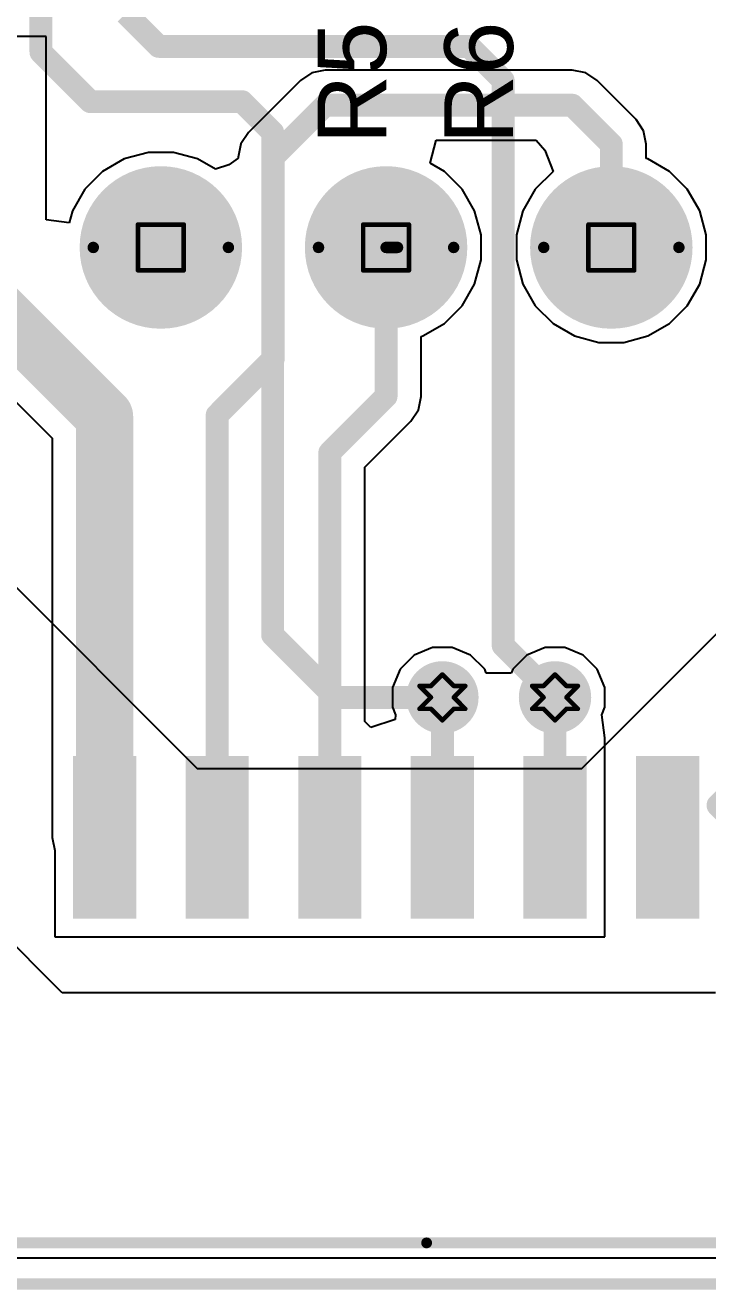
# Model space of a CAD drawing. Header units: inches. Extents: x -3 to 177, y -3 to 56.
# Drawn here: x 6 to 13.57, y -2.56 to 11.46 of the extents above; entities that cross this region are included whole.
import ezdxf

# ---------------------------------------------------------------- set-up
doc = ezdxf.new("R2010")
doc.units = ezdxf.units.IN
for name, color, linetype in [('Board Outline', 216, 'Continuous'), ('Bottom Layer', 5, 'Continuous'), ('Bottom Overlay', 54, 'Continuous'), ('Bottom Paste', 16, 'Continuous'), ('Bottom Solder', 6, 'Continuous'), ('Drill Drawing', 1, 'Continuous'), ('Multi-Layer', 9, 'Continuous'), ('Pad Holes', 156, 'Continuous'), ('Top Layer', 1, 'Continuous'), ('Top Overlay', 2, 'Continuous'), ('Top Solder', 216, 'Continuous'), ('Via Holes', 16, 'Continuous')]:
    doc.layers.add(name, color=color, linetype=linetype)
doc.styles.add('Arial', font='', dxfattribs={"height": 0.2})
doc.styles.get('Arial').set_extended_font_data('Arial')

# ---------------------------------------------------------------- blocks, each defined once
blk = doc.blocks.new('SM06B_GHS_TB_LF__SN__B_10')
at = {"layer": 'Bottom Layer'}
for points in [[(-5.474589, 3.0989143), (-4.474590999999999, 3.0989143), (-4.474590999999999, 0.3989197), (-5.474589, 0.3989197)], [(4.474590999999999, 3.0994223), (5.474589, 3.0994223), (5.474589, 0.3994277), (4.474590999999999, 0.3994277)], [(-3.4254694, -0.8994266999999999), (-2.8254706, -0.8994266999999999), (-2.8254706, -2.5994233), (-3.4254694, -2.5994233)], [(-2.1755354, -0.8994266999999999), (-1.5755366, -0.8994266999999999), (-1.5755366, -2.5994233), (-2.1755354, -2.5994233)], [(-0.9253473999999999, -0.8994266999999999), (-0.3253486, -0.8994266999999999), (-0.3253486, -2.5994233), (-0.9253473999999999, -2.5994233)], [(0.3245866, -0.8994266999999999), (0.9245854, -0.8994266999999999), (0.9245854, -2.5994233), (0.3245866, -2.5994233)], [(1.5745206, -0.8994266999999999), (2.1745194, -0.8994266999999999), (2.1745194, -2.5994233), (1.5745206, -2.5994233)], [(2.8244546, -0.8994266999999999), (3.4244534, -0.8994266999999999), (3.4244534, -2.5994233), (2.8244546, -2.5994233)]]:
    blk.add_hatch(color=5, dxfattribs=at).paths.add_polyline_path(points)
at = {"layer": 'Bottom Paste'}
for points in [[(-5.474589, 3.0989143), (-4.474590999999999, 3.0989143), (-4.474590999999999, 0.3989197), (-5.474589, 0.3989197)], [(4.474590999999999, 3.0994223), (5.474589, 3.0994223), (5.474589, 0.3994277), (4.474590999999999, 0.3994277)], [(-3.4254694, -0.8994266999999999), (-2.8254706, -0.8994266999999999), (-2.8254706, -2.5994233), (-3.4254694, -2.5994233)], [(-2.1755354, -0.8994266999999999), (-1.5755366, -0.8994266999999999), (-1.5755366, -2.5994233), (-2.1755354, -2.5994233)], [(-0.9253473999999999, -0.8994266999999999), (-0.3253486, -0.8994266999999999), (-0.3253486, -2.5994233), (-0.9253473999999999, -2.5994233)], [(0.3245866, -0.8994266999999999), (0.9245854, -0.8994266999999999), (0.9245854, -2.5994233), (0.3245866, -2.5994233)], [(1.5745206, -0.8994266999999999), (2.1745194, -0.8994266999999999), (2.1745194, -2.5994233), (1.5745206, -2.5994233)], [(2.8244546, -0.8994266999999999), (3.4244534, -0.8994266999999999), (3.4244534, -2.5994233), (2.8244546, -2.5994233)]]:
    blk.add_hatch(color=16, dxfattribs=at).paths.add_polyline_path(points)
at = {"layer": 'Bottom Solder'}
for points in [[(-5.525389, 3.1497143), (-4.423791, 3.1497143), (-4.423791, 0.3481197), (-5.525389, 0.3481197)], [(4.423791, 3.1502223), (5.525389, 3.1502223), (5.525389, 0.3486277), (4.423791, 0.3486277)], [(-3.4762694, -0.8486267000000001), (-2.7746706, -0.8486267000000001), (-2.7746706, -2.6502233), (-3.4762694, -2.6502233)], [(-2.2263354, -0.8486267000000001), (-1.5247366, -0.8486267000000001), (-1.5247366, -2.6502233), (-2.2263354, -2.6502233)], [(-0.9761473999999999, -0.8486267000000001), (-0.2745486, -0.8486267000000001), (-0.2745486, -2.6502233), (-0.9761473999999999, -2.6502233)], [(0.2737866, -0.8486267000000001), (0.9753853999999998, -0.8486267000000001), (0.9753853999999998, -2.6502233), (0.2737866, -2.6502233)], [(1.5237206, -0.8486267000000001), (2.2253194, -0.8486267000000001), (2.2253194, -2.6502233), (1.5237206, -2.6502233)], [(2.7736546, -0.8486267000000001), (3.4752534, -0.8486267000000001), (3.4752534, -2.6502233), (2.7736546, -2.6502233)]]:
    blk.add_hatch(color=6, dxfattribs=at).paths.add_polyline_path(points)
at = {"layer": 'Bottom Overlay'}
for points in [[(-0.4500372, 2.7500072, 0.1199896, 0.1199896, 0), (-4.3100752, 2.7500072, 0.1199896, 0.1199896, 0)], [(4.3100244, 2.7500072, 0.1199896, 0.1199896, 0), (-0.4500372, 2.7500072, 0.1199896, 0.1199896, 0)], [(-5.5000144, 0.2499868, 0.1199896, 0.1199896, 0), (-5.500116, -1.499997, 0.1199896, 0.1199896, 0)], [(5.4999636, 0.2500122, 0.1199896, 0.1199896, 0), (5.4999636, -1.499997, 0.1199896, 0.1199896, 0)], [(-5.0000154, -0.2499868, 0.1199896, 0.1199896, 0), (-5.4635146, -0.2499868, 0.1199896, 0.1199896, 0)], [(-5.0000154, -0.2499868, 0.1199896, 0.1199896, 0), (-5.0000154, -1.499997, 0.1199896, 0.1199896, 0)], [(5.4999636, -0.2499868, 0.1199896, 0.1199896, 0), (4.999964599999999, -0.2499868, 0.1199896, 0.1199896, 0)], [(4.999964599999999, -0.2499868, 0.1199896, 0.1199896, 0), (4.999964599999999, -1.499997, 0.1199896, 0.1199896, 0)], [(-4.713478, -1.499997, 0.1199896, 0.1199896, 0), (-5.500116, -1.499997, 0.1199896, 0.1199896, 0)], [(5.4999636, -1.499997, 0.1199896, 0.1199896, 0), (4.7499524, -1.499997, 0.1199896, 0.1199896, 0)], [(-3.811269999999999, -1.978025, 0.254, 0.254, 0), (-3.811269999999999, -2.232025, 0.254, 0.254, 0)], [(-3.68427, -2.105025, 0.254, 0.254, 0), (-3.811269999999999, -1.978025, 0.254, 0.254, 0)], [(-3.68427, -2.105025, 0.254, 0.254, 0), (-3.811269999999999, -2.232025, 0.254, 0.254, 0)]]:
    blk.add_lwpolyline(points, format="xyseb", dxfattribs=at)
for points in [[(-4.340072599999999, 2.7500072, 0.05999479999999999, 0.05999479999999999, 1), (-4.2800778, 2.7500072, 0.05999479999999999, 0.05999479999999999, 1)], [(-0.4800346, 2.7500072, 0.05999479999999999, 0.05999479999999999, 1), (-0.4200398, 2.7500072, 0.05999479999999999, 0.05999479999999999, 1)], [(-0.4800346, 2.7500072, 0.05999479999999999, 0.05999479999999999, 1), (-0.4200398, 2.7500072, 0.05999479999999999, 0.05999479999999999, 1)], [(4.280027, 2.7500072, 0.05999479999999999, 0.05999479999999999, 1), (4.3400218, 2.7500072, 0.05999479999999999, 0.05999479999999999, 1)], [(-5.5300118, 0.2499868, 0.05999479999999999, 0.05999479999999999, 1), (-5.470016999999999, 0.2499868, 0.05999479999999999, 0.05999479999999999, 1)], [(5.469966199999999, 0.2500122, 0.05999479999999999, 0.05999479999999999, 1), (5.529960999999999, 0.2500122, 0.05999479999999999, 0.05999479999999999, 1)], [(-5.493512, -0.2499868, 0.05999479999999999, 0.05999479999999999, 1), (-5.4335172, -0.2499868, 0.05999479999999999, 0.05999479999999999, 1)], [(-5.0300128, -0.2499868, 0.05999479999999999, 0.05999479999999999, 1), (-4.970018, -0.2499868, 0.05999479999999999, 0.05999479999999999, 1)], [(-5.0300128, -0.2499868, 0.05999479999999999, 0.05999479999999999, 1), (-4.970018, -0.2499868, 0.05999479999999999, 0.05999479999999999, 1)], [(4.9699672, -0.2499868, 0.05999479999999999, 0.05999479999999999, 1), (5.029962, -0.2499868, 0.05999479999999999, 0.05999479999999999, 1)], [(4.9699672, -0.2499868, 0.05999479999999999, 0.05999479999999999, 1), (5.029962, -0.2499868, 0.05999479999999999, 0.05999479999999999, 1)], [(5.469966199999999, -0.2499868, 0.05999479999999999, 0.05999479999999999, 1), (5.529960999999999, -0.2499868, 0.05999479999999999, 0.05999479999999999, 1)], [(-5.530113399999999, -1.499997, 0.05999479999999999, 0.05999479999999999, 1), (-5.470118599999999, -1.499997, 0.05999479999999999, 0.05999479999999999, 1)], [(-5.530113399999999, -1.499997, 0.05999479999999999, 0.05999479999999999, 1), (-5.470118599999999, -1.499997, 0.05999479999999999, 0.05999479999999999, 1)], [(-5.0300128, -1.499997, 0.05999479999999999, 0.05999479999999999, 1), (-4.970018, -1.499997, 0.05999479999999999, 0.05999479999999999, 1)], [(-4.743475399999999, -1.499997, 0.05999479999999999, 0.05999479999999999, 1), (-4.683480599999999, -1.499997, 0.05999479999999999, 0.05999479999999999, 1)], [(4.719955, -1.499997, 0.05999479999999999, 0.05999479999999999, 1), (4.7799498, -1.499997, 0.05999479999999999, 0.05999479999999999, 1)], [(4.9699672, -1.499997, 0.05999479999999999, 0.05999479999999999, 1), (5.029962, -1.499997, 0.05999479999999999, 0.05999479999999999, 1)], [(5.469966199999999, -1.499997, 0.05999479999999999, 0.05999479999999999, 1), (5.529960999999999, -1.499997, 0.05999479999999999, 0.05999479999999999, 1)], [(5.469966199999999, -1.499997, 0.05999479999999999, 0.05999479999999999, 1), (5.529960999999999, -1.499997, 0.05999479999999999, 0.05999479999999999, 1)], [(-3.874769999999999, -1.978025, 0.127, 0.127, 1), (-3.74777, -1.978025, 0.127, 0.127, 1)], [(-3.874769999999999, -1.978025, 0.127, 0.127, 1), (-3.74777, -1.978025, 0.127, 0.127, 1)], [(-3.74777, -2.105025, 0.127, 0.127, 1), (-3.62077, -2.105025, 0.127, 0.127, 1)], [(-3.74777, -2.105025, 0.127, 0.127, 1), (-3.62077, -2.105025, 0.127, 0.127, 1)], [(-3.874769999999999, -2.232025, 0.127, 0.127, 1), (-3.74777, -2.232025, 0.127, 0.127, 1)], [(-3.874769999999999, -2.232025, 0.127, 0.127, 1), (-3.74777, -2.232025, 0.127, 0.127, 1)]]:
    blk.add_lwpolyline(points, format="xyseb", close=True, dxfattribs=at)
blk = doc.blocks.new('B01_A_7P_R4_MALE_B_20')
at = {"layer": 'Bottom Layer'}
h = blk.add_hatch(color=5, dxfattribs=at)
edge = h.paths.add_edge_path()
edge.add_arc((-2.50000008, 0), 0.7999984, 0, 360)
h = blk.add_hatch(color=5, dxfattribs=at)
edge = h.paths.add_edge_path()
edge.add_arc((0, 0), 0.7999984, 0, 360)
h = blk.add_hatch(color=5, dxfattribs=at)
edge = h.paths.add_edge_path()
edge.add_arc((2.50000008, 0), 0.7999984, 0, 360)
at = {"layer": 'Bottom Solder'}
h = blk.add_hatch(color=6, dxfattribs=at)
edge = h.paths.add_edge_path()
edge.add_arc((-2.50000008, 0), 0.9015983999999999, 0, 360)
h = blk.add_hatch(color=6, dxfattribs=at)
edge = h.paths.add_edge_path()
edge.add_arc((0, 0), 0.9015983999999999, 0, 360)
h = blk.add_hatch(color=6, dxfattribs=at)
edge = h.paths.add_edge_path()
edge.add_arc((2.50000008, 0), 0.9015983999999999, 0, 360)
at = {"layer": 'Multi-Layer'}
h = blk.add_hatch(color=9, dxfattribs=at)
edge = h.paths.add_edge_path()
edge.add_arc((-2.50000008, 0), 0.7999984, 0, 360)
h = blk.add_hatch(color=9, dxfattribs=at)
edge = h.paths.add_edge_path()
edge.add_arc((0, 0), 0.7999984, 0, 360)
h = blk.add_hatch(color=9, dxfattribs=at)
edge = h.paths.add_edge_path()
edge.add_arc((2.50000008, 0), 0.7999984, 0, 360)
at = {"layer": 'Pad Holes'}
h = blk.add_hatch(color=7, dxfattribs=at)
edge = h.paths.add_edge_path()
edge.add_arc((-2.50000008, 0), 0.499999, 0, 360)
h = blk.add_hatch(color=7, dxfattribs=at)
edge = h.paths.add_edge_path()
edge.add_arc((0, 0), 0.499999, 0, 360)
h = blk.add_hatch(color=7, dxfattribs=at)
edge = h.paths.add_edge_path()
edge.add_arc((2.50000008, 0), 0.499999, 0, 360)
at = {"layer": 'Top Layer'}
h = blk.add_hatch(color=1, dxfattribs=at)
edge = h.paths.add_edge_path()
edge.add_arc((-2.50000008, 0), 0.7999984, 0, 360)
h = blk.add_hatch(color=1, dxfattribs=at)
edge = h.paths.add_edge_path()
edge.add_arc((0, 0), 0.7999984, 0, 360)
h = blk.add_hatch(color=1, dxfattribs=at)
edge = h.paths.add_edge_path()
edge.add_arc((2.50000008, 0), 0.7999984, 0, 360)
at = {"layer": 'Top Solder'}
h = blk.add_hatch(color=216, dxfattribs=at)
edge = h.paths.add_edge_path()
edge.add_arc((-2.50000008, 0), 0.9015983999999999, 0, 360)
h = blk.add_hatch(color=216, dxfattribs=at)
edge = h.paths.add_edge_path()
edge.add_arc((0, 0), 0.9015983999999999, 0, 360)
h = blk.add_hatch(color=216, dxfattribs=at)
edge = h.paths.add_edge_path()
edge.add_arc((2.50000008, 0), 0.9015983999999999, 0, 360)
at = {"layer": 'Bottom Overlay'}
blk.add_lwpolyline([(0, 0, 0.127, 0.127, 0), (0.127, 0, 0.127, 0.127, 0)], format="xyseb", dxfattribs=at)
for points in [[(-0.03175, 0, 0.0635, 0.0635, 1), (0.03175, 0, 0.0635, 0.0635, 1)], [(0.09524999999999999, 0, 0.0635, 0.0635, 1), (0.15875, 0, 0.0635, 0.0635, 1)]]:
    blk.add_lwpolyline(points, format="xyseb", close=True, dxfattribs=at)

msp = doc.modelspace()

# ---------------------------------------------------------------- hatches: boundary and pattern name
at = {"layer": 'Bottom Layer'}
h = msp.add_hatch(color=5, dxfattribs=at)
edge = h.paths.add_edge_path()
edge.add_arc((10.62499526, 4.00799554), 0.2999994, 0, 360)
h = msp.add_hatch(color=5, dxfattribs=at)
edge = h.paths.add_edge_path()
edge.add_arc((11.8749953, 4.00799554), 0.2999994, 0, 360)
at = {"layer": 'Bottom Solder'}
h = msp.add_hatch(color=6, dxfattribs=at)
edge = h.paths.add_edge_path()
edge.add_arc((10.62499526, 4.00799554), 0.4015993999999999, 0, 360)
h = msp.add_hatch(color=6, dxfattribs=at)
edge = h.paths.add_edge_path()
edge.add_arc((11.8749953, 4.00799554), 0.4015993999999999, 0, 360)
at = {"layer": 'Top Layer'}
h = msp.add_hatch(color=1, dxfattribs=at)
edge = h.paths.add_edge_path()
edge.add_arc((10.62499526, 4.00799554), 0.2999994, 0, 360)
h = msp.add_hatch(color=1, dxfattribs=at)
edge = h.paths.add_edge_path()
edge.add_arc((11.8749953, 4.00799554), 0.2999994, 0, 360)
at = {"layer": 'Top Solder'}
h = msp.add_hatch(color=216, dxfattribs=at)
edge = h.paths.add_edge_path()
edge.add_arc((10.62499526, 4.00799554), 0.4015993999999999, 0, 360)
h = msp.add_hatch(color=216, dxfattribs=at)
edge = h.paths.add_edge_path()
edge.add_arc((11.8749953, 4.00799554), 0.4015993999999999, 0, 360)
at = {"layer": 'Via Holes'}
h = msp.add_hatch(color=7, dxfattribs=at)
edge = h.paths.add_edge_path()
edge.add_arc((10.62499526, 4.00799554), 0.1499997, 0, 360)
h = msp.add_hatch(color=7, dxfattribs=at)
edge = h.paths.add_edge_path()
edge.add_arc((11.8749953, 4.00799554), 0.1499997, 0, 360)

# ---------------------------------------------------------------- linework, layer by layer
at = {"layer": 'Board Outline'}
for points in [[(8.25000128, 8.99999978, 0.127, 0.127, 1), (6.7499992, 8.99999978, 0.127, 0.127, 1)], [(10.75000136, 8.99999978, 0.127, 0.127, 1), (9.249999279999999, 8.99999978, 0.127, 0.127, 1)], [(13.25000144, 8.99999978, 0.127, 0.127, 1), (11.74999936, 8.99999978, 0.127, 0.127, 1)], [(6.7182492, 8.99999978, 0.0635, 0.0635, 1), (6.7817492, 8.99999978, 0.0635, 0.0635, 1)], [(8.218251279999999, 8.99999978, 0.0635, 0.0635, 1), (8.28175128, 8.99999978, 0.0635, 0.0635, 1)], [(9.21824928, 8.99999978, 0.0635, 0.0635, 1), (9.28174928, 8.99999978, 0.0635, 0.0635, 1)], [(10.71825136, 8.99999978, 0.0635, 0.0635, 1), (10.78175136, 8.99999978, 0.0635, 0.0635, 1)], [(11.71824936, 8.99999978, 0.0635, 0.0635, 1), (11.78174936, 8.99999978, 0.0635, 0.0635, 1)], [(13.21825144, 8.99999978, 0.0635, 0.0635, 1), (13.28175144, 8.99999978, 0.0635, 0.0635, 1)]]:
    msp.add_lwpolyline(points, format="xyseb", close=True, dxfattribs=at)
msp.add_lwpolyline([(0.50000154, -2.50000008, 0.127, 0.127, 0), (19.4999991, -2.50000008, 0.127, 0.127, 0)], format="xyseb", dxfattribs=at)
at = {"layer": 'Bottom Layer'}
for p, q in [((6.22779552, 11.33943122), (2.0518628, 11.33943122)), ((6.22779552, 9.30580562), (6.22779552, 11.33943122)), ((9.323862479999999, 10.9665262), (9.1752039, 10.93695552)), ((12.06706248, 10.9665262), (9.323862479999999, 10.9665262)), ((12.21572106, 10.93695552), (12.06706248, 10.9665262)), ((9.04917672, 10.8527469), (8.472728799999999, 10.27629898)), ((9.1752039, 10.93695552), (9.04917672, 10.8527469)), ((12.34174824, 10.8527469), (12.21572106, 10.93695552)), ((12.77468108, 10.41981406), (12.34174824, 10.8527469)), ((12.8588897, 10.29378688), (12.77468108, 10.41981406)), ((8.472728799999999, 10.27629898), (8.38852018, 10.1502718)), ((12.88846038, 10.1451283), (12.8588897, 10.29378688)), ((8.38852018, 10.1502718), (8.3589495, 10.00161322)), ((10.4874949, 9.93559608), (10.5555542, 10.18959608)), ((10.5555542, 10.18959608), (11.66581868, 10.18959608)), ((11.66581868, 10.18959608), (11.76230566, 10.07957344)), ((12.88846038, 9.9870895), (12.88846038, 10.1451283)), ((7.0931659, 9.98216952), (6.85282348, 9.84340932)), ((7.36123242, 10.05399818), (7.0931659, 9.98216952)), ((7.6387579, 10.05399818), (7.36123242, 10.05399818)), ((7.90682442, 9.98216952), (7.6387579, 10.05399818)), ((8.1049495, 9.867783159999998), (7.90682442, 9.98216952)), ((8.3589495, 9.99083854), (8.253849379999998, 9.91767638)), ((8.3589495, 10.00161322), (8.3589495, 9.99083854)), ((11.76230566, 10.07957344), (11.8528211, 9.843406779999999)), ((12.90682458, 9.98216952), (12.88846038, 9.9870895)), ((13.147167, 9.84340932), (12.90682458, 9.98216952)), ((6.85282348, 9.84340932), (6.656585619999999, 9.64717146)), ((8.253849379999998, 9.91767638), (8.1049495, 9.867783159999998)), ((10.64716692, 9.84340932), (10.4874949, 9.93559608)), ((10.84340478, 9.64717146), (10.64716692, 9.84340932)), ((11.8528211, 9.843406779999999), (11.65658578, 9.64717146)), ((13.34340486, 9.64717146), (13.147167, 9.84340932)), ((6.656585619999999, 9.64717146), (6.517825419999999, 9.40682904)), ((10.98216498, 9.40682904), (10.84340478, 9.64717146)), ((11.65658578, 9.64717146), (11.51782558, 9.40682904)), ((13.48216506, 9.40682904), (13.34340486, 9.64717146)), ((6.517825419999999, 9.40682904), (6.481795519999999, 9.272366519999999)), ((11.05399364, 9.13876252), (10.98216498, 9.40682904)), ((11.51782558, 9.40682904), (11.44599692, 9.13876252)), ((13.55399372, 9.13876252), (13.48216506, 9.40682904)), ((6.481795519999999, 9.272366519999999), (6.22779552, 9.30580562)), ((11.05399364, 8.861237039999999), (11.05399364, 9.13876252)), ((11.44599692, 9.13876252), (11.44599692, 8.861237039999999)), ((13.55399372, 8.861237039999999), (13.55399372, 9.13876252)), ((10.98216498, 8.59317052), (11.05399364, 8.861237039999999)), ((11.44599692, 8.861237039999999), (11.51782558, 8.59317052)), ((13.48216506, 8.59317052), (13.55399372, 8.861237039999999)), ((10.84340478, 8.3528281), (10.98216498, 8.59317052)), ((11.51782558, 8.59317052), (11.65658578, 8.3528281)), ((13.34340486, 8.3528281), (13.48216506, 8.59317052)), ((10.64716692, 8.15659024), (10.84340478, 8.3528281)), ((11.65658578, 8.3528281), (11.85282364, 8.15659024)), ((13.147167, 8.15659024), (13.34340486, 8.3528281)), ((10.4068245, 8.01783004), (10.64716692, 8.15659024)), ((11.85282364, 8.15659024), (12.09316606, 8.01783004)), ((12.90682458, 8.01783004), (13.147167, 8.15659024)), ((10.3884603, 8.01291006), (10.4068245, 8.01783004)), ((10.3884603, 7.34794822), (10.3884603, 8.01291006)), ((12.09316606, 8.01783004), (12.36123258, 7.94600138)), ((12.63875806, 7.94600138), (12.90682458, 8.01783004)), ((12.36123258, 7.94600138), (12.63875806, 7.94600138)), ((5.3579395, 7.817995539999999), (6.29276872, 6.883166319999999)), ((10.35888962, 7.199289639999999), (10.3884603, 7.34794822)), ((10.27468354, 7.07326246), (10.35888962, 7.199289639999999)), ((9.763798099999999, 6.56237956), (10.27468354, 7.07326246)), ((6.29276872, 6.883166319999999), (6.29276872, 2.45542054)), ((9.763798099999999, 3.73902732), (9.763798099999999, 6.56237956)), ((10.51479736, 4.56199494), (10.3111808, 4.47765424)), ((10.73519316, 4.56199494), (10.51479736, 4.56199494)), ((10.93880972, 4.47765424), (10.73519316, 4.56199494)), ((11.7647974, 4.56199494), (11.56118084, 4.47765424)), ((11.9851932, 4.56199494), (11.7647974, 4.56199494)), ((12.18880976, 4.47765424), (11.9851932, 4.56199494)), ((10.3111808, 4.47765424), (10.15533656, 4.321809999999999)), ((11.09465396, 4.321809999999999), (10.93880972, 4.47765424)), ((11.56118084, 4.47765424), (11.4053366, 4.321809999999999)), ((12.344654, 4.321809999999999), (12.18880976, 4.47765424)), ((10.15533656, 4.321809999999999), (10.07099586, 4.11819344)), ((11.11253048, 4.27865032), (11.09465396, 4.321809999999999)), ((11.38746008, 4.27865032), (11.11253048, 4.27865032)), ((11.4053366, 4.321809999999999), (11.38746008, 4.27865032)), ((12.4289947, 4.11819344), (12.344654, 4.321809999999999)), ((10.07099586, 4.11819344), (10.07099586, 3.89779764)), ((12.4289947, 3.89779764), (12.4289947, 4.11819344)), ((10.07099586, 3.89779764), (10.10594626, 3.81341884)), ((10.10594626, 3.81341884), (10.09906032, 3.76297952)), ((12.3940443, 3.81341884), (12.4289947, 3.89779764)), ((12.42945698, 3.55941884), (12.3940443, 3.81341884)), ((9.8303461, 3.672479319999999), (9.763798099999999, 3.73902732)), ((10.09906032, 3.76297952), (9.8303461, 3.672479319999999)), ((12.42945444, 3.5594163), (12.42945698, 3.55941884)), ((12.42945444, 1.35142224), (12.42945444, 3.5594163)), ((6.29276872, 2.45542054), (6.32146564, 2.31115362)), ((6.32146564, 2.31115362), (6.32146564, 1.35142224)), ((6.32146564, 1.35142224), (7.3173971, 1.35142224)), ((7.3173971, 1.35142224), (7.50043204, 1.3514197)), ((7.50043204, 1.3514197), (7.68346698, 1.35142224)), ((7.68346698, 1.35142224), (8.67939336, 1.35142224)), ((8.67939336, 1.35142224), (8.67939336, 1.35141716)), ((8.67939336, 1.35141716), (8.82133872, 1.35141716)), ((8.82133872, 1.35141716), (8.82133872, 1.35142224)), ((8.82133872, 1.35142224), (9.817265099999998, 1.35142224)), ((9.817265099999998, 1.35142224), (10.00030004, 1.3514197)), ((10.00030004, 1.3514197), (10.18333498, 1.35142224)), ((10.18333498, 1.35142224), (11.25036104, 1.3514197)), ((11.25036104, 1.3514197), (11.43326898, 1.35142224)), ((11.43326898, 1.35142224), (12.42945444, 1.35142224)), ((14.22051004, -2.21500446), (5.779328039999999, -2.21500446))]:
    msp.add_line(p, q, dxfattribs=at)
for points in [[(8.74741456, 10.00161322, 0.254, 0.254, 0), (9.323862479999999, 10.57806114, 0.254, 0.254, 0)], [(9.323862479999999, 10.57806114, 0.254, 0.254, 0), (12.06706248, 10.57806114, 0.254, 0.254, 0)], [(12.06706248, 10.57806114, 0.254, 0.254, 0), (12.49999532, 10.1451283, 0.254, 0.254, 0)], [(12.49999532, 8.99999978, 0.254, 0.254, 0), (12.49999532, 10.1451283, 0.254, 0.254, 0)], [(8.74741456, 7.76320266, 0.254, 0.254, 0), (8.74741456, 10.00161322, 0.254, 0.254, 0)], [(4.99999508, 8.999997239999999, 0.635, 0.635, 0), (6.875465039999999, 7.12452728, 0.635, 0.635, 0)], [(9.99999524, 7.34794822, 0.254, 0.254, 0), (9.99999524, 8.99999978, 0.254, 0.254, 0)], [(8.12539904, 7.14118714, 0.254, 0.254, 0), (8.74741456, 7.76320266, 0.254, 0.254, 0)], [(6.875465039999999, 2.45542054, 0.635, 0.635, 0), (6.875465039999999, 7.12452728, 0.635, 0.635, 0)], [(9.37533304, 6.72328602, 0.254, 0.254, 0), (9.99999524, 7.34794822, 0.254, 0.254, 0)], [(8.12539904, 2.45542054, 0.254, 0.254, 0), (8.12539904, 7.14118714, 0.254, 0.254, 0)], [(9.37533304, 2.45542054, 0.254, 0.254, 0), (9.37533304, 6.72328602, 0.254, 0.254, 0)], [(10.62499526, 4.00799554, 0.254, 0.254, 0), (10.62526704, 4.007723759999999, 0.254, 0.254, 0)], [(10.62526704, 2.45542054, 0.254, 0.254, 0), (10.62526704, 4.007723759999999, 0.254, 0.254, 0)], [(11.8749953, 4.00799554, 0.254, 0.254, 0), (11.8752239, 4.00776694, 0.254, 0.254, 0)], [(11.8752239, 2.4551894, 0.254, 0.254, 0), (11.8752239, 4.00776694, 0.254, 0.254, 0)], [(10.62512988, 2.45528338, 0.254, 0.254, 0), (10.62526704, 2.45542054, 0.254, 0.254, 0)]]:
    msp.add_lwpolyline(points, format="xyseb", dxfattribs=at)
for points in [[(9.26036248, 10.57806114, 0.127, 0.127, 1), (9.38736248, 10.57806114, 0.127, 0.127, 1)], [(9.26036248, 10.57806114, 0.127, 0.127, 1), (9.38736248, 10.57806114, 0.127, 0.127, 1)], [(12.00356248, 10.57806114, 0.127, 0.127, 1), (12.13056248, 10.57806114, 0.127, 0.127, 1)], [(12.00356248, 10.57806114, 0.127, 0.127, 1), (12.13056248, 10.57806114, 0.127, 0.127, 1)], [(12.43649532, 10.1451283, 0.127, 0.127, 1), (12.56349532, 10.1451283, 0.127, 0.127, 1)], [(12.43649532, 10.1451283, 0.127, 0.127, 1), (12.56349532, 10.1451283, 0.127, 0.127, 1)], [(8.68391456, 10.00161322, 0.127, 0.127, 1), (8.810914559999999, 10.00161322, 0.127, 0.127, 1)], [(8.68391456, 10.00161322, 0.127, 0.127, 1), (8.810914559999999, 10.00161322, 0.127, 0.127, 1)], [(9.93649524, 8.99999978, 0.127, 0.127, 1), (10.06349524, 8.99999978, 0.127, 0.127, 1)], [(12.43649532, 8.99999978, 0.127, 0.127, 1), (12.56349532, 8.99999978, 0.127, 0.127, 1)], [(8.68391456, 7.76320266, 0.127, 0.127, 1), (8.810914559999999, 7.76320266, 0.127, 0.127, 1)], [(8.68391456, 7.76320266, 0.127, 0.127, 1), (8.810914559999999, 7.76320266, 0.127, 0.127, 1)], [(6.71671504, 7.12452728, 0.3175, 0.3175, 1), (7.034215039999999, 7.12452728, 0.3175, 0.3175, 1)], [(6.71671504, 7.12452728, 0.3175, 0.3175, 1), (7.034215039999999, 7.12452728, 0.3175, 0.3175, 1)], [(9.93649524, 7.34794822, 0.127, 0.127, 1), (10.06349524, 7.34794822, 0.127, 0.127, 1)], [(9.93649524, 7.34794822, 0.127, 0.127, 1), (10.06349524, 7.34794822, 0.127, 0.127, 1)], [(8.06189904, 7.14118714, 0.127, 0.127, 1), (8.188899039999999, 7.14118714, 0.127, 0.127, 1)], [(8.06189904, 7.14118714, 0.127, 0.127, 1), (8.188899039999999, 7.14118714, 0.127, 0.127, 1)], [(9.31183304, 6.72328602, 0.127, 0.127, 1), (9.438833039999999, 6.72328602, 0.127, 0.127, 1)], [(9.31183304, 6.72328602, 0.127, 0.127, 1), (9.438833039999999, 6.72328602, 0.127, 0.127, 1)], [(10.56149526, 4.00799554, 0.127, 0.127, 1), (10.68849526, 4.00799554, 0.127, 0.127, 1)], [(10.56176704, 4.007723759999999, 0.127, 0.127, 1), (10.68876704, 4.007723759999999, 0.127, 0.127, 1)], [(10.56176704, 4.007723759999999, 0.127, 0.127, 1), (10.68876704, 4.007723759999999, 0.127, 0.127, 1)], [(11.8114953, 4.00799554, 0.127, 0.127, 1), (11.9384953, 4.00799554, 0.127, 0.127, 1)], [(11.8117239, 4.00776694, 0.127, 0.127, 1), (11.9387239, 4.00776694, 0.127, 0.127, 1)], [(11.8117239, 4.00776694, 0.127, 0.127, 1), (11.9387239, 4.00776694, 0.127, 0.127, 1)], [(6.71671504, 2.45542054, 0.3175, 0.3175, 1), (7.034215039999999, 2.45542054, 0.3175, 0.3175, 1)], [(8.06189904, 2.45542054, 0.127, 0.127, 1), (8.188899039999999, 2.45542054, 0.127, 0.127, 1)], [(9.31183304, 2.45542054, 0.127, 0.127, 1), (9.438833039999999, 2.45542054, 0.127, 0.127, 1)], [(10.56162988, 2.45528338, 0.127, 0.127, 1), (10.68862988, 2.45528338, 0.127, 0.127, 1)], [(10.56176704, 2.45542054, 0.127, 0.127, 1), (10.68876704, 2.45542054, 0.127, 0.127, 1)], [(10.56176704, 2.45542054, 0.127, 0.127, 1), (10.68876704, 2.45542054, 0.127, 0.127, 1)], [(11.8117239, 2.4551894, 0.127, 0.127, 1), (11.9387239, 2.4551894, 0.127, 0.127, 1)]]:
    msp.add_lwpolyline(points, format="xyseb", close=True, dxfattribs=at)
at = {"layer": 'Drill Drawing'}
for points in [[(7.24599516, 9.25399978, 0.0508, 0.0508, 0), (7.753995159999999, 9.25399978, 0.0508, 0.0508, 0)], [(7.24599516, 8.74599978, 0.0508, 0.0508, 0), (7.24599516, 9.25399978, 0.0508, 0.0508, 0)], [(7.753995159999999, 8.74599978, 0.0508, 0.0508, 0), (7.753995159999999, 9.25399978, 0.0508, 0.0508, 0)], [(9.74599524, 9.25399978, 0.0508, 0.0508, 0), (10.25399524, 9.25399978, 0.0508, 0.0508, 0)], [(9.74599524, 8.74599978, 0.0508, 0.0508, 0), (9.74599524, 9.25399978, 0.0508, 0.0508, 0)], [(10.25399524, 8.74599978, 0.0508, 0.0508, 0), (10.25399524, 9.25399978, 0.0508, 0.0508, 0)], [(12.24599532, 9.25399978, 0.0508, 0.0508, 0), (12.75399532, 9.25399978, 0.0508, 0.0508, 0)], [(12.24599532, 8.74599978, 0.0508, 0.0508, 0), (12.24599532, 9.25399978, 0.0508, 0.0508, 0)], [(12.75399532, 8.74599978, 0.0508, 0.0508, 0), (12.75399532, 9.25399978, 0.0508, 0.0508, 0)], [(7.24599516, 8.74599978, 0.0508, 0.0508, 0), (7.753995159999999, 8.74599978, 0.0508, 0.0508, 0)], [(9.74599524, 8.74599978, 0.0508, 0.0508, 0), (10.25399524, 8.74599978, 0.0508, 0.0508, 0)], [(12.24599532, 8.74599978, 0.0508, 0.0508, 0), (12.75399532, 8.74599978, 0.0508, 0.0508, 0)], [(10.49799526, 4.134995539999999, 0.0508, 0.0508, 0), (10.62499526, 4.26199554, 0.0508, 0.0508, 0)], [(10.62499526, 4.26199554, 0.0508, 0.0508, 0), (10.75199526, 4.134995539999999, 0.0508, 0.0508, 0)], [(11.7479953, 4.134995539999999, 0.0508, 0.0508, 0), (11.8749953, 4.26199554, 0.0508, 0.0508, 0)], [(11.8749953, 4.26199554, 0.0508, 0.0508, 0), (12.0019953, 4.134995539999999, 0.0508, 0.0508, 0)], [(10.37099526, 4.134995539999999, 0.0508, 0.0508, 0), (10.49799526, 4.00799554, 0.0508, 0.0508, 0)], [(10.37099526, 4.134995539999999, 0.0508, 0.0508, 0), (10.49799526, 4.134995539999999, 0.0508, 0.0508, 0)], [(10.75199526, 4.134995539999999, 0.0508, 0.0508, 0), (10.87899526, 4.134995539999999, 0.0508, 0.0508, 0)], [(10.75199526, 4.00799554, 0.0508, 0.0508, 0), (10.87899526, 4.134995539999999, 0.0508, 0.0508, 0)], [(11.6209953, 4.134995539999999, 0.0508, 0.0508, 0), (11.7479953, 4.00799554, 0.0508, 0.0508, 0)], [(11.6209953, 4.134995539999999, 0.0508, 0.0508, 0), (11.7479953, 4.134995539999999, 0.0508, 0.0508, 0)], [(12.0019953, 4.134995539999999, 0.0508, 0.0508, 0), (12.1289953, 4.134995539999999, 0.0508, 0.0508, 0)], [(12.0019953, 4.00799554, 0.0508, 0.0508, 0), (12.1289953, 4.134995539999999, 0.0508, 0.0508, 0)], [(10.37099526, 3.880995539999999, 0.0508, 0.0508, 0), (10.49799526, 4.00799554, 0.0508, 0.0508, 0)], [(10.75199526, 4.00799554, 0.0508, 0.0508, 0), (10.87899526, 3.880995539999999, 0.0508, 0.0508, 0)], [(11.6209953, 3.880995539999999, 0.0508, 0.0508, 0), (11.7479953, 4.00799554, 0.0508, 0.0508, 0)], [(12.0019953, 4.00799554, 0.0508, 0.0508, 0), (12.1289953, 3.880995539999999, 0.0508, 0.0508, 0)], [(10.37099526, 3.880995539999999, 0.0508, 0.0508, 0), (10.49799526, 3.880995539999999, 0.0508, 0.0508, 0)], [(10.49799526, 3.880995539999999, 0.0508, 0.0508, 0), (10.62499526, 3.75399554, 0.0508, 0.0508, 0)], [(10.62499526, 3.75399554, 0.0508, 0.0508, 0), (10.75199526, 3.880995539999999, 0.0508, 0.0508, 0)], [(10.75199526, 3.880995539999999, 0.0508, 0.0508, 0), (10.87899526, 3.880995539999999, 0.0508, 0.0508, 0)], [(11.6209953, 3.880995539999999, 0.0508, 0.0508, 0), (11.7479953, 3.880995539999999, 0.0508, 0.0508, 0)], [(11.7479953, 3.880995539999999, 0.0508, 0.0508, 0), (11.8749953, 3.75399554, 0.0508, 0.0508, 0)], [(11.8749953, 3.75399554, 0.0508, 0.0508, 0), (12.0019953, 3.880995539999999, 0.0508, 0.0508, 0)], [(12.0019953, 3.880995539999999, 0.0508, 0.0508, 0), (12.1289953, 3.880995539999999, 0.0508, 0.0508, 0)]]:
    msp.add_lwpolyline(points, format="xyseb", dxfattribs=at)
for points in [[(7.23329516, 9.25399978, 0.0254, 0.0254, 1), (7.25869516, 9.25399978, 0.0254, 0.0254, 1)], [(7.23329516, 9.25399978, 0.0254, 0.0254, 1), (7.25869516, 9.25399978, 0.0254, 0.0254, 1)], [(7.741295159999999, 9.25399978, 0.0254, 0.0254, 1), (7.766695159999998, 9.25399978, 0.0254, 0.0254, 1)], [(7.741295159999999, 9.25399978, 0.0254, 0.0254, 1), (7.766695159999998, 9.25399978, 0.0254, 0.0254, 1)], [(9.73329524, 9.25399978, 0.0254, 0.0254, 1), (9.75869524, 9.25399978, 0.0254, 0.0254, 1)], [(9.73329524, 9.25399978, 0.0254, 0.0254, 1), (9.75869524, 9.25399978, 0.0254, 0.0254, 1)], [(10.24129524, 9.25399978, 0.0254, 0.0254, 1), (10.26669524, 9.25399978, 0.0254, 0.0254, 1)], [(10.24129524, 9.25399978, 0.0254, 0.0254, 1), (10.26669524, 9.25399978, 0.0254, 0.0254, 1)], [(12.23329532, 9.25399978, 0.0254, 0.0254, 1), (12.25869532, 9.25399978, 0.0254, 0.0254, 1)], [(12.23329532, 9.25399978, 0.0254, 0.0254, 1), (12.25869532, 9.25399978, 0.0254, 0.0254, 1)], [(12.74129532, 9.25399978, 0.0254, 0.0254, 1), (12.76669532, 9.25399978, 0.0254, 0.0254, 1)], [(12.74129532, 9.25399978, 0.0254, 0.0254, 1), (12.76669532, 9.25399978, 0.0254, 0.0254, 1)], [(7.23329516, 8.74599978, 0.0254, 0.0254, 1), (7.25869516, 8.74599978, 0.0254, 0.0254, 1)], [(7.23329516, 8.74599978, 0.0254, 0.0254, 1), (7.25869516, 8.74599978, 0.0254, 0.0254, 1)], [(7.741295159999999, 8.74599978, 0.0254, 0.0254, 1), (7.766695159999998, 8.74599978, 0.0254, 0.0254, 1)], [(7.741295159999999, 8.74599978, 0.0254, 0.0254, 1), (7.766695159999998, 8.74599978, 0.0254, 0.0254, 1)], [(9.73329524, 8.74599978, 0.0254, 0.0254, 1), (9.75869524, 8.74599978, 0.0254, 0.0254, 1)], [(9.73329524, 8.74599978, 0.0254, 0.0254, 1), (9.75869524, 8.74599978, 0.0254, 0.0254, 1)], [(10.24129524, 8.74599978, 0.0254, 0.0254, 1), (10.26669524, 8.74599978, 0.0254, 0.0254, 1)], [(10.24129524, 8.74599978, 0.0254, 0.0254, 1), (10.26669524, 8.74599978, 0.0254, 0.0254, 1)], [(12.23329532, 8.74599978, 0.0254, 0.0254, 1), (12.25869532, 8.74599978, 0.0254, 0.0254, 1)], [(12.23329532, 8.74599978, 0.0254, 0.0254, 1), (12.25869532, 8.74599978, 0.0254, 0.0254, 1)], [(12.74129532, 8.74599978, 0.0254, 0.0254, 1), (12.76669532, 8.74599978, 0.0254, 0.0254, 1)], [(12.74129532, 8.74599978, 0.0254, 0.0254, 1), (12.76669532, 8.74599978, 0.0254, 0.0254, 1)], [(10.61229526, 4.26199554, 0.0254, 0.0254, 1), (10.63769526, 4.26199554, 0.0254, 0.0254, 1)], [(10.61229526, 4.26199554, 0.0254, 0.0254, 1), (10.63769526, 4.26199554, 0.0254, 0.0254, 1)], [(11.8622953, 4.26199554, 0.0254, 0.0254, 1), (11.8876953, 4.26199554, 0.0254, 0.0254, 1)], [(11.8622953, 4.26199554, 0.0254, 0.0254, 1), (11.8876953, 4.26199554, 0.0254, 0.0254, 1)], [(10.35829526, 4.134995539999999, 0.0254, 0.0254, 1), (10.38369526, 4.134995539999999, 0.0254, 0.0254, 1)], [(10.35829526, 4.134995539999999, 0.0254, 0.0254, 1), (10.38369526, 4.134995539999999, 0.0254, 0.0254, 1)], [(10.48529526, 4.134995539999999, 0.0254, 0.0254, 1), (10.51069526, 4.134995539999999, 0.0254, 0.0254, 1)], [(10.48529526, 4.134995539999999, 0.0254, 0.0254, 1), (10.51069526, 4.134995539999999, 0.0254, 0.0254, 1)], [(10.73929526, 4.134995539999999, 0.0254, 0.0254, 1), (10.76469526, 4.134995539999999, 0.0254, 0.0254, 1)], [(10.73929526, 4.134995539999999, 0.0254, 0.0254, 1), (10.76469526, 4.134995539999999, 0.0254, 0.0254, 1)], [(10.86629526, 4.134995539999999, 0.0254, 0.0254, 1), (10.89169526, 4.134995539999999, 0.0254, 0.0254, 1)], [(10.86629526, 4.134995539999999, 0.0254, 0.0254, 1), (10.89169526, 4.134995539999999, 0.0254, 0.0254, 1)], [(11.6082953, 4.134995539999999, 0.0254, 0.0254, 1), (11.6336953, 4.134995539999999, 0.0254, 0.0254, 1)], [(11.6082953, 4.134995539999999, 0.0254, 0.0254, 1), (11.6336953, 4.134995539999999, 0.0254, 0.0254, 1)], [(11.7352953, 4.134995539999999, 0.0254, 0.0254, 1), (11.7606953, 4.134995539999999, 0.0254, 0.0254, 1)], [(11.7352953, 4.134995539999999, 0.0254, 0.0254, 1), (11.7606953, 4.134995539999999, 0.0254, 0.0254, 1)], [(11.9892953, 4.134995539999999, 0.0254, 0.0254, 1), (12.0146953, 4.134995539999999, 0.0254, 0.0254, 1)], [(11.9892953, 4.134995539999999, 0.0254, 0.0254, 1), (12.0146953, 4.134995539999999, 0.0254, 0.0254, 1)], [(12.1162953, 4.134995539999999, 0.0254, 0.0254, 1), (12.1416953, 4.134995539999999, 0.0254, 0.0254, 1)], [(12.1162953, 4.134995539999999, 0.0254, 0.0254, 1), (12.1416953, 4.134995539999999, 0.0254, 0.0254, 1)], [(10.48529526, 4.00799554, 0.0254, 0.0254, 1), (10.51069526, 4.00799554, 0.0254, 0.0254, 1)], [(10.48529526, 4.00799554, 0.0254, 0.0254, 1), (10.51069526, 4.00799554, 0.0254, 0.0254, 1)], [(10.73929526, 4.00799554, 0.0254, 0.0254, 1), (10.76469526, 4.00799554, 0.0254, 0.0254, 1)], [(10.73929526, 4.00799554, 0.0254, 0.0254, 1), (10.76469526, 4.00799554, 0.0254, 0.0254, 1)], [(11.7352953, 4.00799554, 0.0254, 0.0254, 1), (11.7606953, 4.00799554, 0.0254, 0.0254, 1)], [(11.7352953, 4.00799554, 0.0254, 0.0254, 1), (11.7606953, 4.00799554, 0.0254, 0.0254, 1)], [(11.9892953, 4.00799554, 0.0254, 0.0254, 1), (12.0146953, 4.00799554, 0.0254, 0.0254, 1)], [(11.9892953, 4.00799554, 0.0254, 0.0254, 1), (12.0146953, 4.00799554, 0.0254, 0.0254, 1)], [(10.35829526, 3.880995539999999, 0.0254, 0.0254, 1), (10.38369526, 3.880995539999999, 0.0254, 0.0254, 1)], [(10.35829526, 3.880995539999999, 0.0254, 0.0254, 1), (10.38369526, 3.880995539999999, 0.0254, 0.0254, 1)], [(10.48529526, 3.880995539999999, 0.0254, 0.0254, 1), (10.51069526, 3.880995539999999, 0.0254, 0.0254, 1)], [(10.48529526, 3.880995539999999, 0.0254, 0.0254, 1), (10.51069526, 3.880995539999999, 0.0254, 0.0254, 1)], [(10.73929526, 3.880995539999999, 0.0254, 0.0254, 1), (10.76469526, 3.880995539999999, 0.0254, 0.0254, 1)], [(10.73929526, 3.880995539999999, 0.0254, 0.0254, 1), (10.76469526, 3.880995539999999, 0.0254, 0.0254, 1)], [(10.86629526, 3.880995539999999, 0.0254, 0.0254, 1), (10.89169526, 3.880995539999999, 0.0254, 0.0254, 1)], [(10.86629526, 3.880995539999999, 0.0254, 0.0254, 1), (10.89169526, 3.880995539999999, 0.0254, 0.0254, 1)], [(11.6082953, 3.880995539999999, 0.0254, 0.0254, 1), (11.6336953, 3.880995539999999, 0.0254, 0.0254, 1)], [(11.6082953, 3.880995539999999, 0.0254, 0.0254, 1), (11.6336953, 3.880995539999999, 0.0254, 0.0254, 1)], [(11.7352953, 3.880995539999999, 0.0254, 0.0254, 1), (11.7606953, 3.880995539999999, 0.0254, 0.0254, 1)], [(11.7352953, 3.880995539999999, 0.0254, 0.0254, 1), (11.7606953, 3.880995539999999, 0.0254, 0.0254, 1)], [(11.9892953, 3.880995539999999, 0.0254, 0.0254, 1), (12.0146953, 3.880995539999999, 0.0254, 0.0254, 1)], [(11.9892953, 3.880995539999999, 0.0254, 0.0254, 1), (12.0146953, 3.880995539999999, 0.0254, 0.0254, 1)], [(12.1162953, 3.880995539999999, 0.0254, 0.0254, 1), (12.1416953, 3.880995539999999, 0.0254, 0.0254, 1)], [(12.1162953, 3.880995539999999, 0.0254, 0.0254, 1), (12.1416953, 3.880995539999999, 0.0254, 0.0254, 1)], [(10.61229526, 3.75399554, 0.0254, 0.0254, 1), (10.63769526, 3.75399554, 0.0254, 0.0254, 1)], [(10.61229526, 3.75399554, 0.0254, 0.0254, 1), (10.63769526, 3.75399554, 0.0254, 0.0254, 1)], [(11.8622953, 3.75399554, 0.0254, 0.0254, 1), (11.8876953, 3.75399554, 0.0254, 0.0254, 1)], [(11.8622953, 3.75399554, 0.0254, 0.0254, 1), (11.8876953, 3.75399554, 0.0254, 0.0254, 1)]]:
    msp.add_lwpolyline(points, format="xyseb", close=True, dxfattribs=at)
at = {"layer": 'Top Layer'}
for p, q in [((4.69579452, 6.428993999999999), (7.904195519999999, 3.22059554)), ((12.17139552, 3.22059554), (15.37979652, 6.42899654)), ((6.405595519999999, 0.73139554), (3.91639552, 3.22059554)), ((7.904195519999999, 3.22059554), (12.17139552, 3.22059554)), ((13.65770954, 0.73139554), (6.405595519999999, 0.73139554))]:
    msp.add_line(p, q, dxfattribs=at)
for points in [[(6.169108819999999, 11.16689664, 0.254, 0.254, 0), (6.169108819999999, 12.2687969, 0.254, 0.254, 0)], [(7.109744480000001, 11.59726408, 0.254, 0.254, 0), (7.476329979999999, 11.23067858, 0.254, 0.254, 0)], [(6.169108819999999, 11.16689664, 0.254, 0.254, 0), (6.71882832, 10.61717714, 0.254, 0.254, 0)], [(7.476329979999999, 11.23067858, 0.254, 0.254, 0), (10.92303632, 11.23067858, 0.254, 0.254, 0)], [(10.92303632, 11.23067858, 0.254, 0.254, 0), (11.29930176, 10.85441314, 0.254, 0.254, 0)], [(11.29930176, 4.583689079999999, 0.254, 0.254, 0), (11.29930176, 10.85441314, 0.254, 0.254, 0)], [(6.71882832, 10.61717714, 0.254, 0.254, 0), (8.401872959999999, 10.61717714, 0.254, 0.254, 0)], [(8.401872959999999, 10.61717714, 0.254, 0.254, 0), (8.74058704, 10.27846306, 0.254, 0.254, 0)], [(8.74058704, 4.7017178, 0.254, 0.254, 0), (8.74058704, 10.27846306, 0.254, 0.254, 0)], [(8.74058704, 4.7017178, 0.254, 0.254, 0), (9.4343093, 4.00799554, 0.254, 0.254, 0)], [(11.29930176, 4.583689079999999, 0.254, 0.254, 0), (11.8749953, 4.00799554, 0.254, 0.254, 0)], [(9.4343093, 4.00799554, 0.254, 0.254, 0), (10.62499526, 4.00799554, 0.254, 0.254, 0)]]:
    msp.add_lwpolyline(points, format="xyseb", dxfattribs=at)
for points in [[(6.10560882, 11.16689664, 0.127, 0.127, 1), (6.232608819999999, 11.16689664, 0.127, 0.127, 1)], [(6.10560882, 11.16689664, 0.127, 0.127, 1), (6.232608819999999, 11.16689664, 0.127, 0.127, 1)], [(7.412829979999999, 11.23067858, 0.127, 0.127, 1), (7.539829979999999, 11.23067858, 0.127, 0.127, 1)], [(7.412829979999999, 11.23067858, 0.127, 0.127, 1), (7.539829979999999, 11.23067858, 0.127, 0.127, 1)], [(10.85953632, 11.23067858, 0.127, 0.127, 1), (10.98653632, 11.23067858, 0.127, 0.127, 1)], [(10.85953632, 11.23067858, 0.127, 0.127, 1), (10.98653632, 11.23067858, 0.127, 0.127, 1)], [(11.23580176, 10.85441314, 0.127, 0.127, 1), (11.36280176, 10.85441314, 0.127, 0.127, 1)], [(11.23580176, 10.85441314, 0.127, 0.127, 1), (11.36280176, 10.85441314, 0.127, 0.127, 1)], [(6.65532832, 10.61717714, 0.127, 0.127, 1), (6.78232832, 10.61717714, 0.127, 0.127, 1)], [(6.65532832, 10.61717714, 0.127, 0.127, 1), (6.78232832, 10.61717714, 0.127, 0.127, 1)], [(8.33837296, 10.61717714, 0.127, 0.127, 1), (8.46537296, 10.61717714, 0.127, 0.127, 1)], [(8.33837296, 10.61717714, 0.127, 0.127, 1), (8.46537296, 10.61717714, 0.127, 0.127, 1)], [(8.67708704, 10.27846306, 0.127, 0.127, 1), (8.80408704, 10.27846306, 0.127, 0.127, 1)], [(8.67708704, 10.27846306, 0.127, 0.127, 1), (8.80408704, 10.27846306, 0.127, 0.127, 1)], [(8.67708704, 4.7017178, 0.127, 0.127, 1), (8.80408704, 4.7017178, 0.127, 0.127, 1)], [(8.67708704, 4.7017178, 0.127, 0.127, 1), (8.80408704, 4.7017178, 0.127, 0.127, 1)], [(11.23580176, 4.583689079999999, 0.127, 0.127, 1), (11.36280176, 4.583689079999999, 0.127, 0.127, 1)], [(11.23580176, 4.583689079999999, 0.127, 0.127, 1), (11.36280176, 4.583689079999999, 0.127, 0.127, 1)], [(9.3708093, 4.00799554, 0.127, 0.127, 1), (9.4978093, 4.00799554, 0.127, 0.127, 1)], [(9.3708093, 4.00799554, 0.127, 0.127, 1), (9.4978093, 4.00799554, 0.127, 0.127, 1)], [(10.56149526, 4.00799554, 0.127, 0.127, 1), (10.68849526, 4.00799554, 0.127, 0.127, 1)], [(11.8114953, 4.00799554, 0.127, 0.127, 1), (11.9384953, 4.00799554, 0.127, 0.127, 1)]]:
    msp.add_lwpolyline(points, format="xyseb", close=True, dxfattribs=at)

# ---------------------------------------------------------------- block references
msp.add_blockref('B01_A_7P_R4_MALE_B_20', (9.99999524, 8.99999978))
at = {"rotation": 180}
msp.add_blockref('SM06B_GHS_TB_LF__SN__B_10', (9.999919039999998, 0.70599554), dxfattribs=at)

# ---------------------------------------------------------------- texts
at = {"layer": 'Top Overlay', "style": 'Arial'}
for s, p in [('R5', (10.00133382, 10.14506734)), ('R6', (11.40853192, 10.14506988))]:
    msp.add_text(s, height=0.7619999999999999, rotation=90, dxfattribs=at).set_placement(p)

doc.saveas('drawing.dxf')
